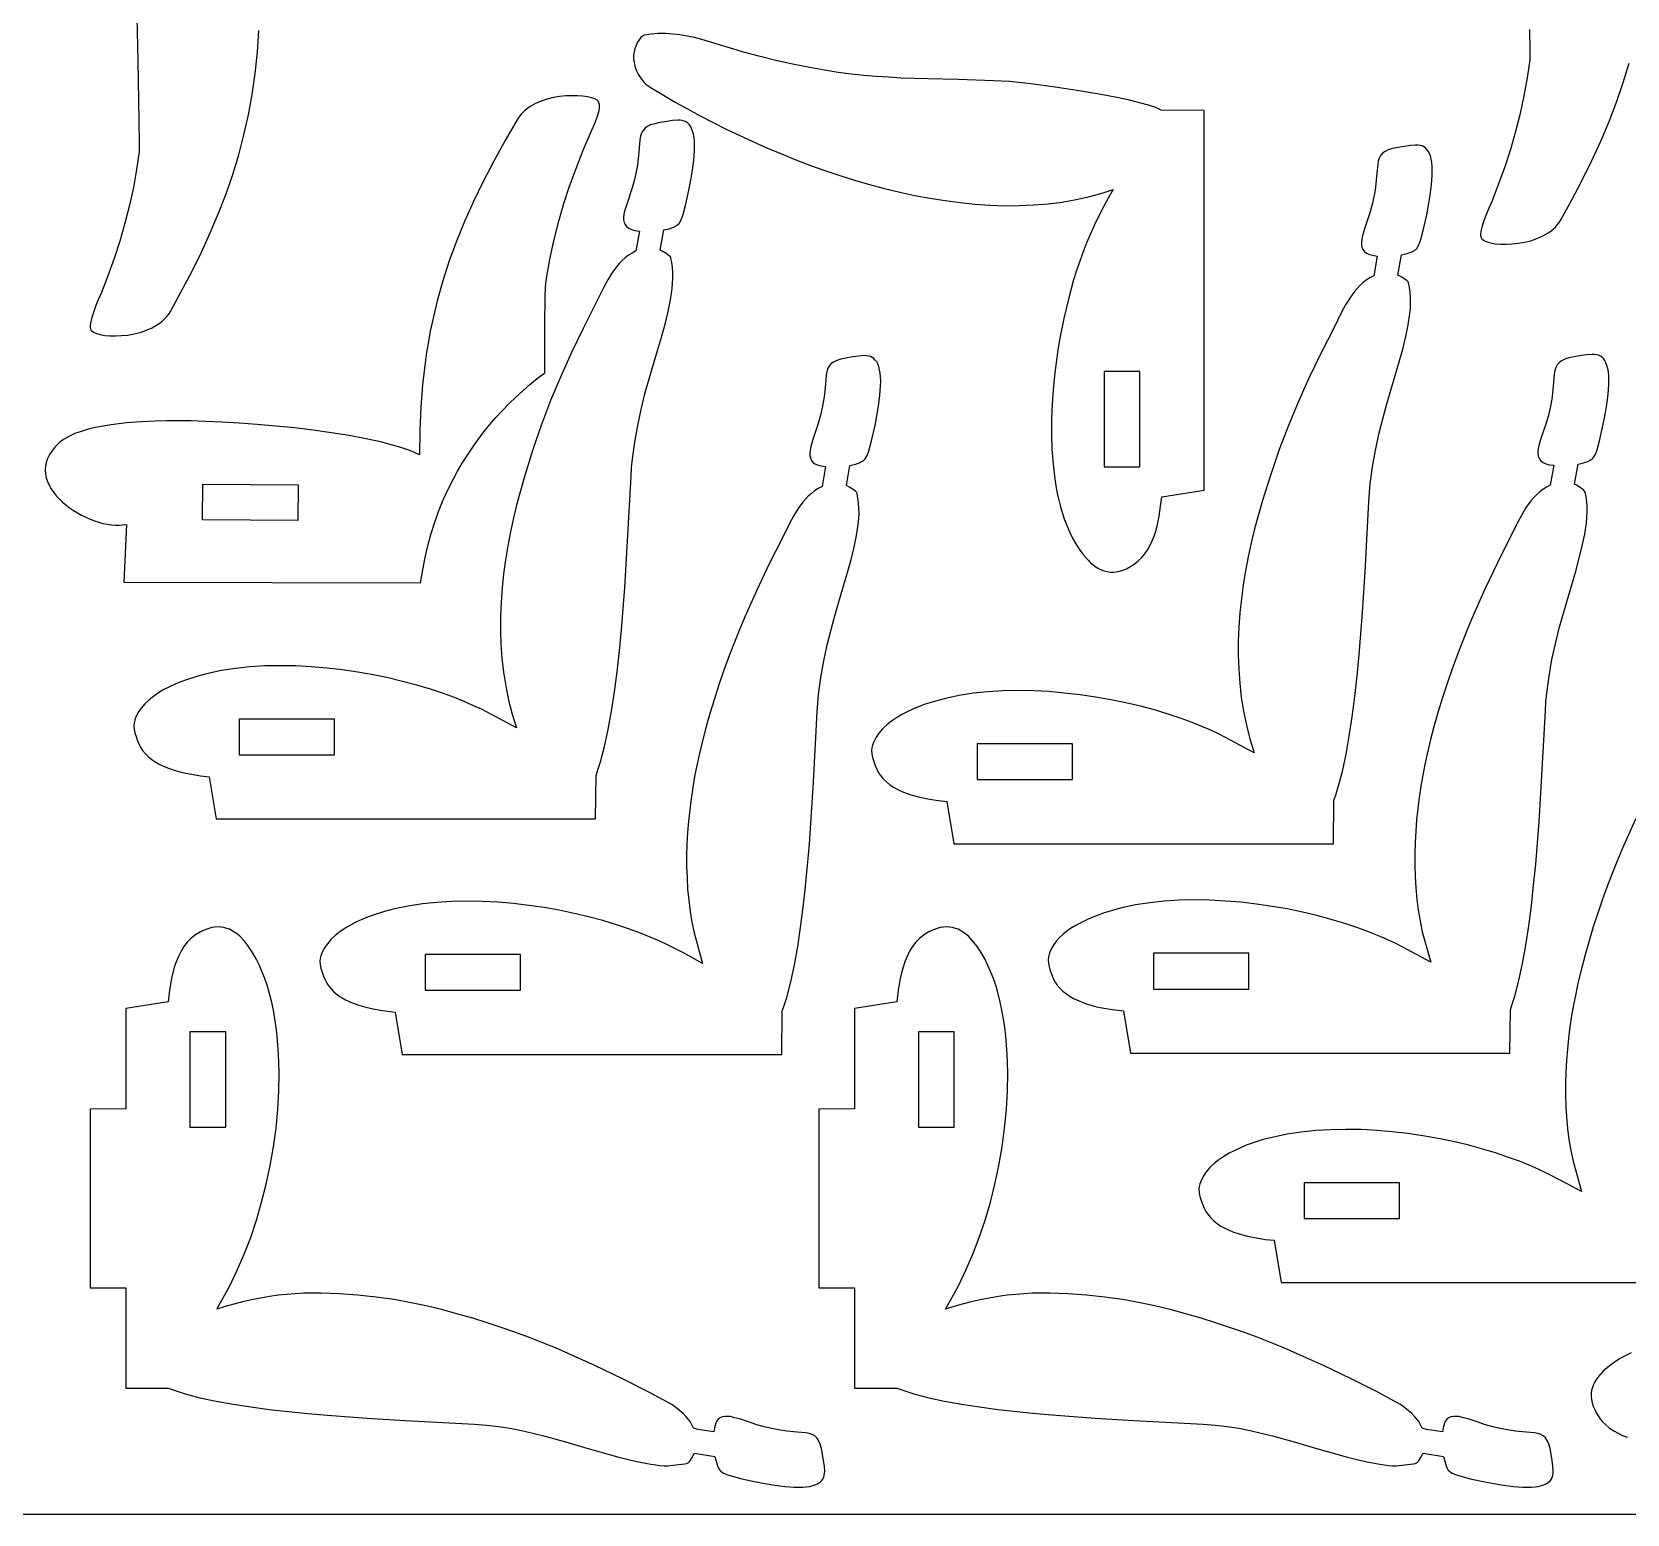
# Model space of a CAD drawing. Extents: x 592 to 1172, y 617 to 997.
# Drawn here: x 882.8 to 996.6, y 617.5 to 723.2 of the extents above; entities that cross this region are included whole.
import ezdxf

# ---------------------------------------------------------------- set-up
doc = ezdxf.new("R2010")
doc.units = 0
doc.layers.add('Default Layer', color=1, linetype='CONTINUOUS')

msp = doc.modelspace()

# ---------------------------------------------------------------- linework, layer by layer
at = {"layer": 'Default Layer'}
for points in [[(881.84, 617.47), (1171.84, 617.47), (1171.84, 807.47), (881.84, 807.47), (881.84, 617.47)], [(963.4, 690.05), (966.42, 690.52), (966.42, 717.62), (963.36, 717.64), (962.97, 717.82), (962.45, 717.99), (961.82, 718.16), (961.1, 718.34), (960.31, 718.51), (959.45, 718.68), (957.64, 719), (955.79, 719.28), (954.05, 719.51), (952.54, 719.67), (951.41, 719.74), (948.87, 719.82), (946.71, 719.87), (944.8, 719.93), (943.9, 719.98), (943.02, 720.03), (942.14, 720.11), (941.24, 720.2), (940.31, 720.33), (939.34, 720.48), (938.3, 720.67), (937.18, 720.89), (935.97, 721.16), (934.65, 721.48), (933.65, 721.75), (932.64, 722.07), (931.61, 722.38), (930.58, 722.68), (930.06, 722.81), (929.54, 722.92), (929.02, 723.01), (928.51, 723.07), (927.99, 723.1), (927.48, 723.1), (926.97, 723.06), (926.47, 722.98), (926.4, 722.95), (926.32, 722.89), (926.23, 722.81), (926.13, 722.69), (926.04, 722.56), (925.95, 722.4), (925.87, 722.21), (925.8, 722.01), (925.75, 721.8), (925.72, 721.56), (925.72, 721.31), (925.75, 721.05), (925.81, 720.78), (925.91, 720.49), (926.05, 720.2), (926.24, 719.91), (926.43, 719.65), (926.59, 719.49), (926.76, 719.37), (927.03, 719.2), (927.85, 718.71), (928.69, 718.21), (929.57, 717.72), (930.47, 717.24), (931.39, 716.76), (932.33, 716.29), (933.29, 715.82), (934.27, 715.37), (935.26, 714.93), (936.27, 714.51), (937.29, 714.1), (938.33, 713.7), (939.37, 713.33), (940.43, 712.97), (941.49, 712.64), (942.56, 712.33), (943.63, 712.04), (944.71, 711.78), (945.78, 711.55), (946.86, 711.35), (947.94, 711.18), (949.01, 711.04), (950.08, 710.93), (951.14, 710.86), (952.19, 710.82), (953.23, 710.83), (954.27, 710.87), (955.29, 710.96), (956.3, 711.08), (957.29, 711.26), (958.27, 711.47), (959.22, 711.74), (959.94, 711.98), (959.58, 711.36), (959.24, 710.73), (958.91, 710.1), (958.6, 709.46), (958.32, 708.82), (958.04, 708.17), (957.79, 707.52), (957.55, 706.86), (957.32, 706.19), (957.11, 705.52), (956.74, 704.16), (956.41, 702.78), (956.13, 701.38), (955.99, 700.54), (955.86, 699.63), (955.74, 698.68), (955.64, 697.68), (955.57, 696.65), (955.53, 695.59), (955.53, 694.53), (955.56, 693.45), (955.64, 692.39), (955.76, 691.34), (955.84, 690.83), (955.94, 690.32), (956.05, 689.82), (956.17, 689.34), (956.31, 688.86), (956.47, 688.4), (956.64, 687.95), (956.83, 687.51), (957.04, 687.1), (957.26, 686.7), (957.51, 686.32), (957.77, 685.96), (958.14, 685.53), (958.32, 685.35), (958.51, 685.19), (958.7, 685.05), (958.89, 684.93), (959.09, 684.84), (959.29, 684.76), (959.5, 684.71), (959.71, 684.68), (959.93, 684.68), (960.15, 684.7), (960.39, 684.75), (960.63, 684.82), (960.88, 684.92), (961.13, 685.05), (961.44, 685.25), (961.72, 685.47), (961.98, 685.72), (962.2, 685.99), (962.4, 686.28), (962.57, 686.59), (962.72, 686.91), (962.85, 687.25), (962.97, 687.6), (963.06, 687.95), (963.21, 688.66), (963.32, 689.37), (963.4, 690.05)], [(917.44, 716.99), (916.56, 715.47), (915.74, 713.99), (914.99, 712.54), (914.29, 711.11), (913.66, 709.69), (913.08, 708.29), (912.57, 706.88), (912.11, 705.47), (911.71, 704.04), (911.53, 703.32), (911.37, 702.59), (911.21, 701.86), (911.08, 701.12), (910.95, 700.36), (910.84, 699.6), (910.67, 698.05), (910.54, 696.44), (910.47, 694.77), (910.45, 693.04), (910.09, 693.21), (909.68, 693.37), (909.25, 693.52), (908.78, 693.67), (907.75, 693.94), (906.63, 694.19), (905.43, 694.42), (904.16, 694.62), (902.85, 694.8), (901.52, 694.96), (900.19, 695.1), (898.87, 695.21), (897.59, 695.3), (896.36, 695.38), (895.21, 695.43), (894.15, 695.46), (893.2, 695.48), (892.39, 695.47), (891.59, 695.45), (890.62, 695.41), (889.55, 695.33), (888.44, 695.19), (887.88, 695.1), (887.34, 695), (886.81, 694.87), (886.31, 694.72), (885.85, 694.56), (885.43, 694.36), (885.05, 694.14), (884.88, 694.02), (884.73, 693.9), (884.46, 693.62), (884.23, 693.34), (884.05, 693.06), (883.91, 692.78), (883.81, 692.5), (883.76, 692.23), (883.74, 691.95), (883.76, 691.68), (883.82, 691.4), (883.9, 691.14), (884.02, 690.88), (884.16, 690.62), (884.33, 690.37), (884.52, 690.13), (884.73, 689.9), (884.96, 689.68), (885.21, 689.47), (885.47, 689.26), (885.75, 689.07), (886.04, 688.9), (886.33, 688.73), (886.63, 688.59), (886.94, 688.45), (887.25, 688.34), (887.56, 688.24), (887.86, 688.15), (888.16, 688.09), (888.46, 688.05), (888.75, 688.02), (889.02, 688.02), (889.29, 688.04), (889.54, 688.08), (889.34, 683.95), (910.52, 683.91), (910.68, 684.83), (910.85, 685.71), (911.04, 686.55), (911.26, 687.37), (911.51, 688.18), (911.8, 689), (912.14, 689.83), (912.54, 690.69), (912.84, 691.29), (913.16, 691.88), (913.5, 692.46), (913.86, 693.03), (914.24, 693.59), (914.63, 694.14), (915.04, 694.68), (915.46, 695.2), (915.9, 695.72), (916.36, 696.21), (916.83, 696.7), (917.31, 697.17), (917.81, 697.62), (918.32, 698.06), (918.84, 698.49), (919.38, 698.9), (919.38, 702.33), (919.4, 704.3), (919.43, 705.03), (919.47, 705.48), (919.75, 707), (920.05, 708.4), (920.38, 709.71), (920.74, 710.97), (921.15, 712.21), (921.61, 713.47), (922.13, 714.78), (922.72, 716.17), (922.93, 716.63), (923.06, 716.95), (923.17, 717.28), (923.26, 717.61), (923.28, 717.77), (923.29, 717.91), (923.28, 718.05), (923.25, 718.17), (923.2, 718.27), (923.12, 718.35), (922.95, 718.44), (922.71, 718.52), (922.42, 718.59), (922.09, 718.63), (921.71, 718.66), (921.31, 718.67), (920.88, 718.65), (920.44, 718.6), (920, 718.53), (919.56, 718.42), (919.13, 718.28), (918.72, 718.11), (918.34, 717.89), (917.99, 717.64), (917.83, 717.49), (917.69, 717.34), (917.56, 717.17), (917.44, 716.99)], [(917.38, 689.54), (917.15, 688.55), (916.93, 687.55), (916.74, 686.55), (916.58, 685.55), (916.44, 684.55), (916.34, 683.54), (916.26, 682.54), (916.22, 681.54), (916.22, 680.53), (916.25, 679.53), (916.32, 678.53), (916.44, 677.53), (916.6, 676.53), (916.8, 675.54), (917.06, 674.55), (917.36, 673.56), (916.04, 674.28), (914.86, 674.89), (914.26, 675.17), (913.63, 675.44), (912.93, 675.72), (912.15, 676.01), (911.22, 676.32), (910.25, 676.61), (909.24, 676.88), (908.2, 677.13), (907.13, 677.35), (906.05, 677.54), (904.94, 677.7), (903.83, 677.83), (902.72, 677.92), (901.61, 677.98), (900.51, 678), (899.42, 677.98), (898.35, 677.92), (897.31, 677.81), (896.31, 677.65), (895.34, 677.45), (894.62, 677.26), (893.83, 677), (893.42, 676.85), (893.01, 676.68), (892.61, 676.49), (892.21, 676.29), (891.83, 676.06), (891.48, 675.82), (891.14, 675.55), (890.85, 675.27), (890.58, 674.96), (890.36, 674.64), (890.19, 674.29), (890.13, 674.11), (890.08, 673.92), (890.06, 673.72), (890.08, 673.48), (890.14, 673.22), (890.22, 672.94), (890.32, 672.65), (890.44, 672.38), (890.56, 672.14), (890.69, 671.94), (890.89, 671.7), (891.12, 671.49), (891.37, 671.29), (891.64, 671.11), (891.92, 670.95), (892.23, 670.81), (892.54, 670.68), (892.86, 670.57), (893.52, 670.38), (894.18, 670.25), (894.83, 670.15), (895.44, 670.08), (895.93, 667.07), (923.01, 667.07), (923.04, 670.16), (923.2, 670.63), (923.36, 671.14), (923.65, 672.24), (923.91, 673.45), (924.15, 674.76), (924.35, 676.14), (924.54, 677.57), (924.71, 679.05), (924.85, 680.55), (924.98, 682.06), (925.09, 683.57), (925.27, 686.48), (925.54, 691.5), (925.58, 692.13), (925.64, 692.75), (925.8, 693.96), (926.01, 695.14), (926.26, 696.28), (926.53, 697.39), (926.83, 698.46), (927.42, 700.49), (927.7, 701.45), (927.96, 702.37), (928.18, 703.26), (928.35, 704.1), (928.47, 704.91), (928.5, 705.3), (928.52, 705.68), (928.52, 706.05), (928.49, 706.41), (928.45, 706.76), (928.38, 707.1), (928.34, 707.17), (928.26, 707.25), (928.04, 707.41), (927.8, 707.56), (927.62, 707.65), (927.87, 709.1), (928.26, 709.18), (928.56, 709.28), (928.78, 709.4), (928.88, 709.47), (928.96, 709.55), (929.09, 709.76), (929.2, 710.04), (929.3, 710.39), (929.42, 710.84), (929.67, 711.94), (929.8, 712.63), (929.92, 713.35), (930.01, 714.08), (930.06, 714.77), (930.07, 715.1), (930.06, 715.4), (930.04, 715.68), (929.99, 715.92), (929.93, 716.14), (929.86, 716.33), (929.78, 716.49), (929.68, 716.62), (929.58, 716.72), (929.46, 716.8), (929.33, 716.86), (929.19, 716.9), (929.04, 716.92), (928.87, 716.92), (928.5, 716.9), (928.08, 716.83), (927.59, 716.75), (927.23, 716.67), (926.93, 716.58), (926.69, 716.47), (926.51, 716.33), (926.38, 716.17), (926.28, 715.99), (926.22, 715.77), (926.17, 715.53), (926.12, 714.92), (926.05, 714.16), (925.99, 713.72), (925.9, 713.23), (925.78, 712.68), (925.61, 712.09), (925.23, 710.94), (925.08, 710.43), (925.03, 710.21), (925.01, 709.99), (925.01, 709.8), (925.05, 709.62), (925.12, 709.47), (925.22, 709.33), (925.38, 709.22), (925.57, 709.12), (925.83, 709.05), (926.13, 709.01), (925.88, 707.6), (925.61, 707.44), (925.35, 707.28), (925.12, 707.09), (924.9, 706.9), (924.7, 706.69), (924.51, 706.47), (924.17, 706.01), (923.87, 705.52), (923.59, 705), (923.05, 703.92), (922.11, 702.06), (921.26, 700.3), (920.5, 698.59), (919.8, 696.91), (919.15, 695.2), (918.54, 693.43), (917.96, 691.56), (917.38, 689.54)], [(970.02, 687.76), (969.78, 686.77), (969.57, 685.77), (969.38, 684.77), (969.21, 683.77), (969.08, 682.77), (968.97, 681.77), (968.9, 680.76), (968.86, 679.76), (968.85, 678.76), (968.89, 677.75), (968.96, 676.75), (969.07, 675.75), (969.23, 674.76), (969.44, 673.76), (969.69, 672.77), (969.99, 671.78), (968.67, 672.5), (967.5, 673.11), (966.9, 673.39), (966.26, 673.66), (965.57, 673.94), (964.78, 674.23), (963.86, 674.54), (962.89, 674.84), (961.88, 675.11), (960.84, 675.35), (959.77, 675.57), (958.68, 675.76), (957.58, 675.92), (956.47, 676.05), (955.35, 676.15), (954.24, 676.2), (953.14, 676.22), (952.05, 676.2), (950.99, 676.14), (949.95, 676.03), (948.94, 675.87), (947.97, 675.67), (947.25, 675.48), (946.46, 675.22), (946.05, 675.07), (945.64, 674.9), (945.24, 674.71), (944.85, 674.51), (944.47, 674.28), (944.11, 674.04), (943.78, 673.78), (943.48, 673.49), (943.22, 673.19), (943, 672.86), (942.83, 672.51), (942.76, 672.33), (942.71, 672.14), (942.7, 671.94), (942.72, 671.71), (942.77, 671.44), (942.85, 671.16), (942.95, 670.88), (943.07, 670.61), (943.2, 670.36), (943.33, 670.16), (943.53, 669.93), (943.76, 669.71), (944, 669.51), (944.27, 669.33), (944.56, 669.17), (944.86, 669.03), (945.17, 668.9), (945.49, 668.79), (946.15, 668.61), (946.82, 668.47), (947.47, 668.37), (948.07, 668.31), (948.57, 665.29), (975.65, 665.29), (975.67, 668.38), (975.84, 668.85), (975.99, 669.36), (976.29, 670.46), (976.55, 671.68), (976.78, 672.98), (976.99, 674.36), (977.18, 675.79), (977.34, 677.27), (977.48, 678.77), (977.61, 680.28), (977.72, 681.79), (977.91, 684.7), (978.17, 689.72), (978.22, 690.35), (978.27, 690.97), (978.44, 692.18), (978.64, 693.36), (978.89, 694.51), (979.17, 695.61), (979.46, 696.68), (980.05, 698.71), (980.34, 699.67), (980.59, 700.59), (980.81, 701.48), (980.99, 702.32), (981.1, 703.13), (981.14, 703.52), (981.15, 703.9), (981.15, 704.27), (981.13, 704.63), (981.08, 704.98), (981.01, 705.32), (980.97, 705.39), (980.9, 705.47), (980.68, 705.63), (980.43, 705.78), (980.25, 705.87), (980.51, 707.32), (980.89, 707.41), (981.19, 707.5), (981.42, 707.62), (981.51, 707.69), (981.59, 707.77), (981.72, 707.98), (981.83, 708.26), (981.94, 708.61), (982.05, 709.06), (982.3, 710.17), (982.44, 710.85), (982.55, 711.57), (982.65, 712.3), (982.7, 712.99), (982.7, 713.32), (982.7, 713.62), (982.67, 713.9), (982.63, 714.15), (982.57, 714.37), (982.49, 714.55), (982.41, 714.71), (982.32, 714.84), (982.21, 714.94), (982.1, 715.02), (981.97, 715.08), (981.83, 715.12), (981.68, 715.14), (981.51, 715.14), (981.14, 715.12), (980.71, 715.05), (980.23, 714.97), (979.86, 714.9), (979.56, 714.8), (979.33, 714.69), (979.15, 714.56), (979.01, 714.4), (978.92, 714.21), (978.85, 713.99), (978.81, 713.75), (978.75, 713.15), (978.68, 712.39), (978.62, 711.94), (978.54, 711.45), (978.41, 710.91), (978.25, 710.31), (977.86, 709.16), (977.71, 708.66), (977.67, 708.43), (977.64, 708.22), (977.65, 708.02), (977.68, 707.85), (977.75, 707.69), (977.86, 707.55), (978.01, 707.44), (978.21, 707.35), (978.46, 707.28), (978.77, 707.23), (978.52, 705.82), (978.24, 705.67), (977.99, 705.5), (977.75, 705.32), (977.54, 705.12), (977.33, 704.91), (977.15, 704.7), (976.81, 704.23), (976.51, 703.74), (976.23, 703.22), (975.69, 702.14), (974.74, 700.28), (973.9, 698.52), (973.13, 696.81), (972.43, 695.13), (971.78, 693.42), (971.17, 691.65), (970.59, 689.78), (970.02, 687.76)], [(907.63, 653.42), (908.72, 653.28), (909.21, 650.27), (936.29, 650.27), (936.32, 653.35), (936.48, 653.83), (936.64, 654.33), (936.93, 655.44), (937.19, 656.65), (937.43, 657.96), (937.63, 659.33), (937.82, 660.77), (937.98, 662.25), (938.13, 663.75), (938.26, 665.26), (938.37, 666.76), (938.55, 669.68), (938.82, 674.7), (938.86, 675.32), (938.92, 675.94), (939.08, 677.16), (939.29, 678.34), (939.54, 679.48), (939.81, 680.59), (940.1, 681.66), (940.7, 683.69), (940.98, 684.65), (941.24, 685.57), (941.46, 686.45), (941.63, 687.3), (941.75, 688.1), (941.78, 688.49), (941.8, 688.87), (941.79, 689.24), (941.77, 689.6), (941.72, 689.95), (941.66, 690.29), (941.62, 690.37), (941.54, 690.45), (941.32, 690.61), (941.08, 690.75), (940.9, 690.85), (941.15, 692.29), (941.54, 692.38), (941.84, 692.48), (942.06, 692.59), (942.15, 692.67), (942.23, 692.75), (942.37, 692.96), (942.48, 693.23), (942.58, 693.59), (942.7, 694.04), (942.95, 695.14), (943.08, 695.82), (943.2, 696.55), (943.29, 697.27), (943.34, 697.97), (943.35, 698.29), (943.34, 698.6), (943.31, 698.87), (943.27, 699.12), (943.21, 699.34), (943.14, 699.53), (943.06, 699.69), (942.96, 699.81), (942.86, 699.92), (942.74, 700), (942.61, 700.05), (942.47, 700.09), (942.32, 700.11), (942.15, 700.12), (941.78, 700.09), (941.36, 700.03), (940.87, 699.95), (940.51, 699.87), (940.21, 699.78), (939.97, 699.66), (939.79, 699.53), (939.66, 699.37), (939.56, 699.18), (939.5, 698.97), (939.45, 698.72), (939.4, 698.12), (939.33, 697.36), (939.27, 696.92), (939.18, 696.42), (939.06, 695.88), (938.89, 695.29), (938.51, 694.13), (938.36, 693.63), (938.31, 693.4), (938.29, 693.19), (938.29, 693), (938.33, 692.82), (938.39, 692.66), (938.5, 692.53), (938.65, 692.41), (938.85, 692.32), (939.1, 692.25), (939.41, 692.21), (939.16, 690.79), (938.89, 690.64), (938.63, 690.47), (938.4, 690.29), (938.18, 690.1), (937.98, 689.89), (937.79, 689.67), (937.45, 689.21), (937.15, 688.71), (936.87, 688.19), (936.33, 687.12), (935.4, 685.26), (934.5, 683.38), (933.66, 681.48), (933.26, 680.52), (932.87, 679.56), (932.5, 678.59), (932.14, 677.61), (931.8, 676.63), (931.48, 675.64), (931.18, 674.65), (930.89, 673.65), (930.63, 672.64), (930.39, 671.63), (930.23, 670.87), (930.07, 670.09), (929.94, 669.31), (929.82, 668.51), (929.72, 667.71), (929.63, 666.91), (929.57, 666.1), (929.52, 665.29), (929.5, 664.48), (929.5, 663.67), (929.53, 662.86), (929.57, 662.06), (929.65, 661.26), (929.75, 660.47), (929.88, 659.69), (930.03, 658.93), (930.64, 656.76), (929.32, 657.48), (928.14, 658.08), (927.54, 658.36), (926.91, 658.64), (926.21, 658.92), (925.43, 659.21), (924.49, 659.52), (923.52, 659.81), (922.51, 660.09), (921.47, 660.33), (920.41, 660.55), (919.33, 660.74), (918.24, 660.9), (917.14, 661.03), (916.03, 661.12), (914.93, 661.18), (913.83, 661.2), (912.75, 661.17), (911.69, 661.11), (910.65, 661), (909.64, 660.85), (908.66, 660.65), (907.94, 660.47), (907.14, 660.21), (906.73, 660.06), (906.32, 659.89), (905.91, 659.7), (905.51, 659.49), (905.13, 659.27), (904.77, 659.02), (904.43, 658.76), (904.13, 658.47), (903.87, 658.16), (903.65, 657.84), (903.47, 657.49), (903.41, 657.3), (903.36, 657.11), (903.34, 656.92), (903.36, 656.68), (903.41, 656.41), (903.5, 656.13), (903.6, 655.85), (903.71, 655.58), (903.84, 655.34), (903.97, 655.14), (904.14, 654.94), (904.32, 654.75), (904.51, 654.58), (904.72, 654.43), (904.93, 654.29), (905.16, 654.17), (905.63, 653.95), (906.12, 653.77), (906.62, 653.63), (907.13, 653.52), (907.63, 653.42)], [(959.3, 660.37), (958.71, 660.15), (958.1, 659.89), (957.48, 659.59), (957.18, 659.42), (956.89, 659.24), (956.61, 659.04), (956.35, 658.83), (956.11, 658.6), (955.89, 658.36), (955.69, 658.1), (955.53, 657.82), (955.4, 657.52), (955.31, 657.2), (955.29, 657.01), (955.31, 656.77), (955.36, 656.51), (955.44, 656.22), (955.55, 655.94), (955.66, 655.67), (955.79, 655.43), (955.92, 655.23), (956.12, 654.99), (956.35, 654.77), (956.6, 654.58), (956.87, 654.4), (957.15, 654.24), (957.45, 654.1), (957.77, 653.97), (958.09, 653.86), (958.75, 653.67), (959.41, 653.54), (960.06, 653.44), (960.67, 653.37), (961.16, 650.36), (988.24, 650.36), (988.27, 653.44), (988.43, 653.92), (988.59, 654.43), (988.88, 655.53), (989.14, 656.74), (989.37, 658.05), (989.58, 659.43), (989.77, 660.86), (989.93, 662.34), (990.08, 663.84), (990.21, 665.35), (990.32, 666.85), (990.5, 669.77), (990.77, 674.79), (990.81, 675.42), (990.87, 676.04), (991.03, 677.25), (991.24, 678.43), (991.49, 679.57), (991.76, 680.68), (992.05, 681.75), (992.65, 683.78), (992.93, 684.74), (993.18, 685.66), (993.4, 686.54), (993.58, 687.39), (993.7, 688.2), (993.73, 688.58), (993.75, 688.96), (993.74, 689.33), (993.72, 689.69), (993.67, 690.04), (993.6, 690.38), (993.57, 690.46), (993.49, 690.54), (993.27, 690.7), (993.03, 690.85), (992.84, 690.94), (993.1, 692.39), (993.49, 692.47), (993.79, 692.57), (994.01, 692.69), (994.1, 692.76), (994.18, 692.84), (994.32, 693.05), (994.43, 693.32), (994.53, 693.68), (994.65, 694.13), (994.9, 695.23), (995.03, 695.92), (995.15, 696.64), (995.24, 697.37), (995.29, 698.06), (995.3, 698.39), (995.29, 698.69), (995.26, 698.97), (995.22, 699.21), (995.16, 699.43), (995.09, 699.62), (995.01, 699.78), (994.91, 699.91), (994.81, 700.01), (994.69, 700.09), (994.56, 700.15), (994.42, 700.18), (994.27, 700.21), (994.1, 700.21), (993.73, 700.18), (993.31, 700.12), (992.82, 700.04), (992.45, 699.96), (992.16, 699.87), (991.92, 699.76), (991.74, 699.62), (991.61, 699.46), (991.51, 699.28), (991.45, 699.06), (991.4, 698.81), (991.34, 698.21), (991.28, 697.45), (991.22, 697.01), (991.13, 696.51), (991.01, 695.97), (990.84, 695.38), (990.45, 694.22), (990.31, 693.72), (990.26, 693.49), (990.24, 693.28), (990.24, 693.09), (990.27, 692.91), (990.34, 692.76), (990.45, 692.62), (990.6, 692.5), (990.8, 692.41), (991.05, 692.34), (991.36, 692.3), (991.11, 690.89), (990.84, 690.73), (990.58, 690.56), (990.35, 690.38), (990.13, 690.19), (989.93, 689.98), (989.74, 689.76), (989.4, 689.3), (989.1, 688.8), (988.82, 688.28), (988.28, 687.21), (987.35, 685.35), (986.45, 683.47), (985.61, 681.57), (985.21, 680.62), (984.82, 679.65), (984.45, 678.68), (984.09, 677.7), (983.75, 676.72), (983.43, 675.73), (983.13, 674.74), (982.84, 673.74), (982.58, 672.73), (982.34, 671.72), (982.17, 670.96), (982.02, 670.18), (981.89, 669.4), (981.77, 668.6), (981.67, 667.8), (981.58, 667), (981.52, 666.19), (981.47, 665.38), (981.45, 664.57), (981.45, 663.76), (981.47, 662.95), (981.52, 662.15), (981.6, 661.35), (981.7, 660.56), (981.83, 659.79), (981.98, 659.02), (982.59, 656.85), (981.27, 657.57), (980.09, 658.18), (979.49, 658.46), (978.86, 658.73), (978.16, 659.01), (977.38, 659.3), (976.45, 659.61), (975.48, 659.9), (974.47, 660.17), (973.43, 660.42), (972.36, 660.64), (971.27, 660.83), (970.17, 660.99), (969.06, 661.12), (967.95, 661.21), (966.84, 661.27), (965.73, 661.29), (964.65, 661.27), (963.58, 661.2), (962.54, 661.09), (961.53, 660.94), (960.56, 660.73), (959.3, 660.37)], [(959.29, 699), (959.29, 692.2), (961.84, 692.2), (961.84, 699), (959.29, 699)], [(901.78, 690.91), (901.76, 688.36), (894.96, 688.41), (894.98, 690.96), (901.78, 690.91)], [(897.58, 671.64), (904.38, 671.64), (904.38, 674.19), (897.58, 674.19), (897.58, 671.64)], [(950.22, 669.87), (957.02, 669.87), (957.02, 672.42), (950.22, 672.42), (950.22, 669.87)], [(926.91, 626.11), (924.93, 627.11), (923, 628.04), (921.09, 628.91), (920.14, 629.32), (919.18, 629.71), (918.22, 630.09), (917.25, 630.45), (916.26, 630.79), (915.26, 631.12), (914.24, 631.44), (913.19, 631.74), (912.12, 632.03), (911.02, 632.3), (909.86, 632.55), (908.63, 632.77), (907.35, 632.95), (906.03, 633.09), (904.72, 633.19), (903.42, 633.23), (902.17, 633.22), (901.57, 633.19), (900.99, 633.14), (900.38, 633.08), (899.75, 632.99), (899.1, 632.88), (898.46, 632.75), (897.82, 632.61), (897.19, 632.45), (896.57, 632.28), (895.98, 632.09), (896.91, 633.76), (897.44, 634.86), (897.94, 636.01), (898.4, 637.21), (898.81, 638.45), (899.18, 639.72), (899.51, 641.01), (899.79, 642.33), (900.02, 643.66), (900.21, 645), (900.33, 646.33), (900.41, 647.66), (900.43, 648.98), (900.41, 649.64), (900.39, 650.28), (900.34, 650.92), (900.29, 651.56), (900.21, 652.18), (900.12, 652.8), (900.02, 653.41), (899.9, 654), (899.7, 654.77), (899.57, 655.21), (899.41, 655.67), (899.23, 656.14), (899.02, 656.62), (898.79, 657.09), (898.53, 657.54), (898.25, 657.97), (897.95, 658.35), (897.62, 658.69), (897.45, 658.84), (897.27, 658.97), (897.08, 659.09), (896.89, 659.19), (896.7, 659.26), (896.49, 659.32), (896.28, 659.35), (896.07, 659.36), (895.85, 659.35), (895.62, 659.31), (895.19, 659.18), (894.81, 659.01), (894.46, 658.8), (894.15, 658.55), (893.88, 658.27), (893.64, 657.96), (893.43, 657.62), (893.24, 657.26), (893.09, 656.88), (892.95, 656.49), (892.84, 656.08), (892.75, 655.67), (892.61, 654.84), (892.51, 654.02), (889.5, 653.54), (889.49, 646.38), (886.95, 646.36), (886.95, 633.61), (889.49, 633.6), (889.49, 626.44), (892.51, 626.44), (893.72, 626.04), (894.78, 625.77), (895.93, 625.52), (897.14, 625.3), (898.41, 625.11), (899.73, 624.93), (901.09, 624.78), (902.47, 624.64), (903.87, 624.52), (906.68, 624.32), (909.42, 624.15), (914.37, 623.89), (915.23, 623.82), (916.08, 623.72), (916.9, 623.59), (917.72, 623.43), (918.52, 623.25), (919.31, 623.06), (920.86, 622.63), (922.39, 622.18), (923.91, 621.75), (924.66, 621.54), (925.43, 621.35), (926.19, 621.18), (926.96, 621.03), (927.3, 620.97), (927.6, 620.94), (927.89, 620.92), (928.17, 620.92), (928.73, 620.97), (929.37, 621.05), (929.49, 621.08), (929.58, 621.12), (929.66, 621.17), (929.73, 621.25), (929.87, 621.48), (930.07, 621.82), (931.52, 621.58), (931.7, 620.92), (931.8, 620.7), (931.86, 620.61), (931.93, 620.53), (932.03, 620.45), (932.14, 620.39), (932.43, 620.26), (932.85, 620.14), (933.43, 619.99), (934.45, 619.77), (935.11, 619.65), (935.8, 619.53), (936.51, 619.44), (937.18, 619.39), (937.78, 619.39), (938.05, 619.41), (938.28, 619.44), (938.52, 619.5), (938.72, 619.57), (938.88, 619.65), (939.02, 619.75), (939.13, 619.85), (939.22, 619.97), (939.28, 620.09), (939.32, 620.23), (939.34, 620.38), (939.35, 620.54), (939.33, 620.89), (939.27, 621.29), (939.2, 621.74), (939.12, 622.14), (939.03, 622.46), (938.92, 622.71), (938.79, 622.9), (938.64, 623.05), (938.46, 623.15), (938.25, 623.22), (938.01, 623.27), (937.42, 623.32), (936.66, 623.39), (936.2, 623.45), (935.7, 623.54), (935.14, 623.67), (934.52, 623.84), (933.91, 624.04), (933.35, 624.23), (932.85, 624.37), (932.63, 624.42), (932.42, 624.44), (932.22, 624.44), (932.05, 624.41), (931.89, 624.34), (931.76, 624.23), (931.64, 624.08), (931.55, 623.88), (931.48, 623.63), (931.44, 623.33), (930.31, 623.51), (930.08, 623.57), (930.02, 623.6), (929.97, 623.64), (929.92, 623.75), (929.83, 623.94), (929.75, 624.07), (929.64, 624.22), (929.48, 624.41), (929.26, 624.64), (929, 624.87), (928.73, 625.08), (928.44, 625.28), (928.14, 625.46), (927.53, 625.79), (926.91, 626.11)], [(978.9, 626.11), (976.91, 627.11), (974.98, 628.04), (973.07, 628.91), (972.12, 629.32), (971.16, 629.71), (970.2, 630.09), (969.23, 630.45), (968.24, 630.79), (967.24, 631.12), (966.22, 631.44), (965.18, 631.74), (964.1, 632.03), (963, 632.3), (961.85, 632.55), (960.61, 632.77), (959.33, 632.95), (958.02, 633.09), (956.7, 633.19), (955.41, 633.23), (954.16, 633.22), (953.56, 633.19), (952.98, 633.14), (952.36, 633.08), (951.73, 632.99), (951.09, 632.88), (950.44, 632.75), (949.8, 632.61), (949.17, 632.45), (948.56, 632.28), (947.96, 632.09), (948.89, 633.76), (949.43, 634.86), (949.92, 636.01), (950.38, 637.21), (950.8, 638.45), (951.17, 639.72), (951.5, 641.01), (951.78, 642.33), (952.01, 643.66), (952.19, 645), (952.32, 646.33), (952.39, 647.66), (952.41, 648.98), (952.4, 649.64), (952.37, 650.28), (952.33, 650.92), (952.27, 651.56), (952.2, 652.18), (952.11, 652.8), (952, 653.41), (951.88, 654), (951.69, 654.77), (951.55, 655.21), (951.39, 655.67), (951.21, 656.14), (951, 656.62), (950.77, 657.09), (950.52, 657.54), (950.24, 657.97), (949.93, 658.35), (949.6, 658.69), (949.43, 658.84), (949.25, 658.97), (949.07, 659.09), (948.88, 659.19), (948.68, 659.26), (948.48, 659.32), (948.27, 659.35), (948.05, 659.36), (947.83, 659.35), (947.6, 659.31), (947.17, 659.18), (946.79, 659.01), (946.44, 658.8), (946.13, 658.55), (945.86, 658.27), (945.62, 657.96), (945.41, 657.62), (945.23, 657.26), (945.07, 656.88), (944.94, 656.49), (944.82, 656.08), (944.73, 655.67), (944.59, 654.84), (944.49, 654.02), (941.48, 653.54), (941.48, 646.38), (938.93, 646.36), (938.93, 633.61), (941.48, 633.6), (941.48, 626.44), (944.49, 626.44), (945.7, 626.04), (946.77, 625.77), (947.91, 625.52), (949.12, 625.3), (950.39, 625.11), (951.71, 624.93), (953.07, 624.78), (954.45, 624.64), (955.86, 624.52), (958.66, 624.32), (961.41, 624.15), (966.36, 623.89), (967.22, 623.82), (968.06, 623.72), (968.89, 623.59), (969.7, 623.43), (970.5, 623.25), (971.29, 623.06), (972.84, 622.63), (974.37, 622.18), (975.89, 621.75), (976.65, 621.54), (977.41, 621.35), (978.17, 621.18), (978.95, 621.03), (979.28, 620.97), (979.59, 620.94), (979.87, 620.92), (980.15, 620.92), (980.71, 620.97), (981.35, 621.05), (981.47, 621.08), (981.57, 621.12), (981.65, 621.17), (981.72, 621.25), (981.86, 621.48), (982.05, 621.82), (983.5, 621.58), (983.69, 620.92), (983.78, 620.7), (983.84, 620.61), (983.92, 620.53), (984.01, 620.45), (984.12, 620.39), (984.42, 620.26), (984.84, 620.14), (985.41, 619.99), (986.44, 619.77), (987.09, 619.65), (987.79, 619.53), (988.49, 619.44), (989.16, 619.39), (989.77, 619.39), (990.03, 619.41), (990.26, 619.44), (990.5, 619.5), (990.7, 619.57), (990.87, 619.65), (991, 619.75), (991.12, 619.85), (991.2, 619.97), (991.26, 620.09), (991.3, 620.23), (991.33, 620.38), (991.33, 620.54), (991.31, 620.89), (991.25, 621.29), (991.18, 621.74), (991.1, 622.14), (991.01, 622.46), (990.9, 622.71), (990.77, 622.9), (990.62, 623.05), (990.44, 623.15), (990.24, 623.22), (990, 623.27), (989.4, 623.32), (988.64, 623.39), (988.19, 623.45), (987.68, 623.54), (987.12, 623.67), (986.5, 623.84), (985.89, 624.04), (985.34, 624.23), (984.84, 624.37), (984.61, 624.42), (984.4, 624.44), (984.21, 624.44), (984.03, 624.41), (983.88, 624.34), (983.74, 624.23), (983.63, 624.08), (983.54, 623.88), (983.47, 623.63), (983.42, 623.33), (982.29, 623.51), (982.06, 623.57), (982, 623.6), (981.96, 623.64), (981.9, 623.75), (981.81, 623.94), (981.73, 624.07), (981.62, 624.22), (981.46, 624.41), (981.24, 624.64), (980.99, 624.87), (980.71, 625.08), (980.43, 625.28), (980.13, 625.46), (979.51, 625.79), (978.9, 626.11)], [(910.86, 654.84), (917.66, 654.84), (917.66, 657.39), (910.86, 657.39), (910.86, 654.84)], [(962.81, 657.48), (962.81, 654.93), (969.61, 654.93), (969.61, 657.48), (962.81, 657.48)], [(896.62, 651.87), (894.07, 651.87), (894.07, 645.07), (896.62, 645.07), (896.62, 651.87)], [(948.6, 651.87), (946.05, 651.87), (946.05, 645.07), (948.6, 645.07), (948.6, 651.87)], [(980.37, 641.11), (973.57, 641.11), (973.57, 638.56), (980.37, 638.56), (980.37, 641.11)]]:
    msp.add_lwpolyline(points, close=True, dxfattribs=at)
for points in [[(890.19, 728.42), (890.35, 721.16), (890.43, 716.84), (890.45, 715.37), (890.44, 714.69), (890.26, 713.41), (890.03, 712.13), (889.75, 710.85), (889.43, 709.57), (889.06, 708.3), (888.66, 707.05), (888.22, 705.82), (887.75, 704.62), (887.52, 704.1), (887.36, 703.71), (887.2, 703.28), (887.06, 702.85), (886.97, 702.45), (886.95, 702.28), (886.95, 702.13), (886.98, 702), (887.03, 701.91), (887.18, 701.8), (887.39, 701.7), (887.66, 701.63), (887.99, 701.57), (888.35, 701.54), (888.76, 701.53), (889.18, 701.55), (889.63, 701.59), (890.08, 701.67), (890.52, 701.78), (890.96, 701.93), (891.38, 702.11), (891.76, 702.34), (891.94, 702.47), (892.11, 702.61), (892.27, 702.76), (892.42, 702.92), (892.55, 703.09), (892.67, 703.28), (893.45, 704.7), (894.19, 706.11), (894.88, 707.5), (895.51, 708.89), (896.1, 710.28), (896.64, 711.66), (897.12, 713.05), (897.55, 714.45), (897.92, 715.87), (898.24, 717.31), (898.51, 718.76), (898.72, 720.25), (898.88, 721.77), (898.98, 723.32)], [(989.64, 723.38), (989.66, 721.91), (989.65, 721.23), (989.47, 719.95), (989.24, 718.67), (988.96, 717.39), (988.63, 716.11), (988.27, 714.84), (987.87, 713.59), (987.43, 712.37), (986.96, 711.16), (986.73, 710.64), (986.57, 710.25), (986.4, 709.82), (986.26, 709.39), (986.17, 709), (986.15, 708.82), (986.15, 708.67), (986.18, 708.54), (986.24, 708.45), (986.38, 708.34), (986.59, 708.25), (986.87, 708.17), (987.19, 708.11), (987.56, 708.08), (987.96, 708.07), (988.39, 708.09), (988.83, 708.14), (989.28, 708.21), (989.73, 708.32), (990.16, 708.47), (990.58, 708.66), (990.97, 708.88), (991.15, 709.01), (991.32, 709.15), (991.48, 709.3), (991.62, 709.46), (991.75, 709.63), (991.87, 709.82), (992.66, 711.24), (993.39, 712.65), (994.08, 714.04), (994.72, 715.43), (995.31, 716.82), (995.84, 718.2), (996.32, 719.6), (996.75, 721)], [(997.21, 667.1), (996.36, 665.2), (995.96, 664.24), (995.57, 663.28), (995.2, 662.31), (994.85, 661.33), (994.51, 660.35), (994.18, 659.36), (993.88, 658.37), (993.6, 657.37), (993.34, 656.36), (993.09, 655.35), (992.93, 654.58), (992.78, 653.81), (992.64, 653.03), (992.52, 652.23), (992.42, 651.43), (992.34, 650.63), (992.27, 649.82), (992.23, 649.01), (992.21, 648.2), (992.21, 647.39), (992.23, 646.58), (992.28, 645.78), (992.35, 644.98), (992.45, 644.19), (992.58, 643.41), (992.74, 642.64), (993.34, 640.48), (992.02, 641.2), (990.84, 641.8), (990.25, 642.08), (989.61, 642.36), (988.91, 642.64), (988.13, 642.92), (987.2, 643.24), (986.22, 643.53), (985.21, 643.81), (984.18, 644.05), (983.11, 644.27), (982.03, 644.46), (980.94, 644.62), (979.84, 644.75), (978.74, 644.84), (977.63, 644.9), (976.54, 644.91), (975.46, 644.89), (974.39, 644.83), (973.35, 644.72), (972.34, 644.57), (971.36, 644.37), (970.64, 644.19), (969.84, 643.93), (969.43, 643.78), (969.02, 643.61), (968.61, 643.42), (968.21, 643.21), (967.83, 642.99), (967.47, 642.74), (967.14, 642.48), (966.84, 642.19), (966.57, 641.88), (966.35, 641.55), (966.18, 641.2), (966.11, 641.02), (966.06, 640.83), (966.04, 640.64), (966.07, 640.4), (966.12, 640.13), (966.2, 639.85), (966.3, 639.57), (966.42, 639.3), (966.55, 639.06), (966.68, 638.86), (966.88, 638.62), (967.11, 638.4), (967.36, 638.2), (967.62, 638.02), (967.91, 637.86), (968.21, 637.72), (968.52, 637.59), (968.84, 637.48), (969.5, 637.3), (970.16, 637.17), (970.81, 637.07), (971.42, 637), (971.91, 633.98), (998.99, 633.98)], [(996.88, 628.97), (996.46, 628.76), (996.06, 628.54), (995.68, 628.29), (995.32, 628.03), (994.9, 627.66), (994.72, 627.48), (994.55, 627.29), (994.41, 627.1), (994.3, 626.91), (994.2, 626.71), (994.12, 626.51), (994.07, 626.3), (994.04, 626.09), (994.04, 625.87), (994.06, 625.65), (994.11, 625.41), (994.18, 625.17), (994.29, 624.93), (994.41, 624.67), (994.61, 624.36), (994.83, 624.08), (995.08, 623.83), (995.35, 623.6), (995.64, 623.4), (995.95, 623.23), (996.28, 623.08), (996.61, 622.95)]]:
    msp.add_lwpolyline(points, dxfattribs=at)

doc.saveas('drawing.dxf')
